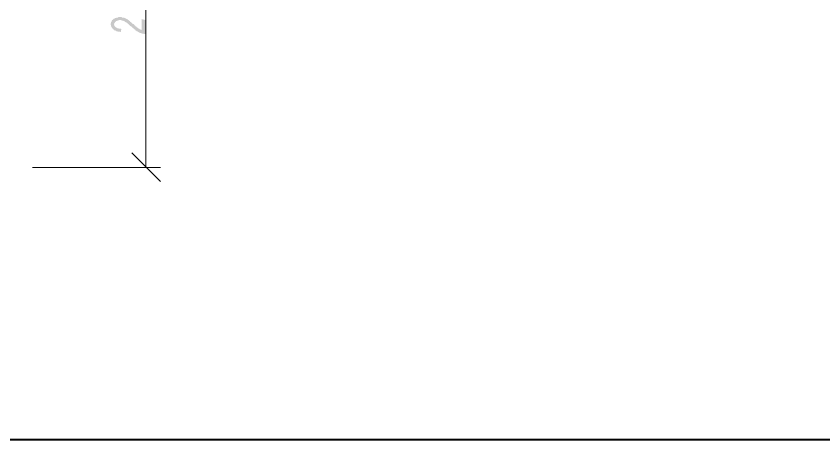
# Model space of a CAD drawing. Header units: millimetres. Extents: x 1372 to 666090, y 1285 to 31551.
# Drawn here: x 558890 to 565844, y 2747 to 6393 of the extents above; entities that cross this region are included whole.
import ezdxf

# ---------------------------------------------------------------- set-up
doc = ezdxf.new("R2010")
doc.units = ezdxf.units.MM
doc.layers.add('PDF _0', color=7, linetype='Continuous')
doc.layers.add('PDF _2D-чертеж - Общий_Ном._пера__21', color=7, linetype='Continuous')

msp = doc.modelspace()

# ---------------------------------------------------------------- hatches: boundary and pattern name
at = {"layer": 'PDF _0', "transparency": 33554559}
msp.add_hatch(color=256, dxfattribs=at).paths.add_polyline_path([(560003.8, 6238.2), (559999.7, 6238.2), (559995.5, 6238.2), (559991.3, 6238.2), (559987.2, 6242.4), (559983, 6242.4), (559978.8, 6242.4), (559974.6, 6242.4), (559970.5, 6242.4), (559966.3, 6246.6), (559962.1, 6246.6), (559962.1, 6246.6), (559958, 6246.6), (559953.8, 6250.7), (559953.8, 6250.7), (559949.6, 6250.7), (559945.4, 6254.9), (559941.3, 6254.9), (559937.1, 6259.1), (559937.1, 6259.1), (559932.9, 6263.2), (559928.8, 6263.2), (559924.6, 6267.4), (559924.6, 6267.4), (559924.6, 6267.4), (559920.4, 6267.4), (559920.4, 6271.6), (559916.3, 6271.6), (559916.3, 6275.7), (559912.1, 6275.7), (559912.1, 6275.7), (559907.9, 6279.9), (559907.9, 6279.9), (559903.7, 6284.1), (559899.6, 6284.1), (559899.6, 6288.3), (559895.4, 6292.4), (559891.2, 6292.4), (559887.1, 6296.6), (559887.1, 6300.8), (559882.9, 6300.8), (559878.7, 6304.9), (559874.5, 6309.1), (559870.4, 6309.1), (559870.4, 6313.3), (559866.2, 6313.3), (559862, 6317.5), (559862, 6321.6), (559857.9, 6321.6), (559853.7, 6325.8), (559849.5, 6330), (559849.5, 6330), (559845.4, 6334.1), (559845.4, 6334.1), (559841.2, 6334.1), (559841.2, 6338.3), (559837, 6338.3), (559837, 6338.3), (559832.8, 6342.5), (559828.7, 6342.5), (559828.7, 6346.6), (559824.5, 6346.6), (559820.3, 6350.8), (559816.2, 6350.8), (559812, 6350.8), (559812, 6355), (559807.8, 6355), (559807.8, 6355), (559803.6, 6355), (559799.5, 6355), (559795.3, 6359.2), (559791.1, 6359.2), (559787, 6359.2), (559782.8, 6359.2), (559778.6, 6359.2), (559774.5, 6359.2), (559770.3, 6355), (559766.1, 6355), (559761.9, 6355), (559761.9, 6355), (559757.8, 6350.8), (559753.6, 6350.8), (559749.4, 6350.8), (559749.4, 6346.6), (559745.3, 6346.6), (559745.3, 6342.5), (559741.1, 6342.5), (559741.1, 6338.3), (559736.9, 6334.1), (559736.9, 6334.1), (559736.9, 6330), (559736.9, 6330), (559732.7, 6325.8), (559732.7, 6321.6), (559732.7, 6321.6), (559736.9, 6317.5), (559736.9, 6313.3), (559736.9, 6313.3), (559736.9, 6309.1), (559741.1, 6304.9), (559741.1, 6304.9), (559745.3, 6300.8), (559745.3, 6300.8), (559749.4, 6296.6), (559749.4, 6296.6), (559753.6, 6292.4), (559757.8, 6292.4), (559757.8, 6292.4), (559761.9, 6288.3), (559766.1, 6288.3), (559770.3, 6288.3), (559774.5, 6284.1), (559778.6, 6284.1), (559782.8, 6284.1), (559787, 6284.1), (559791.1, 6284.1), (559795.3, 6279.9), (559791.1, 6254.9), (559787, 6259.1), (559782.8, 6259.1), (559778.6, 6259.1), (559774.5, 6259.1), (559770.3, 6259.1), (559766.1, 6259.1), (559761.9, 6263.2), (559757.8, 6263.2), (559753.6, 6263.2), (559749.4, 6267.4), (559745.3, 6267.4), (559745.3, 6267.4), (559741.1, 6271.6), (559736.9, 6271.6), (559732.7, 6271.6), (559732.7, 6275.7), (559728.6, 6275.7), (559728.6, 6279.9), (559724.4, 6279.9), (559724.4, 6284.1), (559720.2, 6284.1), (559720.2, 6288.3), (559716.1, 6288.3), (559716.1, 6292.4), (559711.9, 6292.4), (559711.9, 6296.6), (559711.9, 6300.8), (559707.7, 6300.8), (559707.7, 6304.9), (559707.7, 6309.1), (559707.7, 6309.1), (559707.7, 6313.3), (559703.6, 6317.5), (559703.6, 6317.5), (559703.6, 6321.6), (559703.6, 6325.8), (559703.6, 6330), (559707.7, 6330), (559707.7, 6334.1), (559707.7, 6338.3), (559707.7, 6338.3), (559707.7, 6342.5), (559711.9, 6346.6), (559711.9, 6346.6), (559711.9, 6350.8), (559716.1, 6355), (559716.1, 6355), (559716.1, 6359.2), (559720.2, 6359.2), (559720.2, 6363.3), (559724.4, 6363.3), (559728.6, 6367.5), (559728.6, 6367.5), (559732.7, 6371.7), (559736.9, 6371.7), (559741.1, 6375.8), (559741.1, 6375.8), (559745.3, 6375.8), (559749.4, 6375.8), (559753.6, 6380), (559757.8, 6380), (559761.9, 6380), (559766.1, 6380), (559770.3, 6384.2), (559770.3, 6384.2), (559774.5, 6384.2), (559778.6, 6384.2), (559782.8, 6384.2), (559782.8, 6384.2), (559787, 6384.2), (559791.1, 6384.2), (559795.3, 6384.2), (559799.5, 6384.2), (559803.6, 6380), (559807.8, 6380), (559812, 6380), (559816.2, 6380), (559820.3, 6380), (559820.3, 6375.8), (559824.5, 6375.8), (559828.7, 6375.8), (559832.8, 6371.7), (559837, 6371.7), (559841.2, 6367.5), (559841.2, 6367.5), (559841.2, 6367.5), (559845.4, 6367.5), (559845.4, 6367.5), (559849.5, 6363.3), (559849.5, 6363.3), (559853.7, 6363.3), (559853.7, 6359.2), (559857.9, 6359.2), (559857.9, 6359.2), (559862, 6355), (559862, 6355), (559866.2, 6350.8), (559870.4, 6350.8), (559870.4, 6346.6), (559874.5, 6342.5), (559878.7, 6342.5), (559878.7, 6338.3), (559882.9, 6338.3), (559887.1, 6334.1), (559891.2, 6330), (559895.4, 6325.8), (559899.6, 6325.8), (559903.7, 6321.6), (559907.9, 6317.5), (559907.9, 6313.3), (559912.1, 6313.3), (559916.3, 6309.1), (559916.3, 6304.9), (559920.4, 6304.9), (559924.6, 6300.8), (559928.8, 6300.8), (559928.8, 6296.6), (559932.9, 6296.6), (559932.9, 6292.4), (559937.1, 6292.4), (559941.3, 6288.3), (559941.3, 6288.3), (559945.4, 6288.3), (559945.4, 6284.1), (559949.6, 6284.1), (559953.8, 6279.9), (559958, 6279.9), (559962.1, 6275.7), (559962.1, 6275.7), (559966.3, 6275.7), (559970.5, 6271.6), (559970.5, 6367.5), (560003.8, 6359.2)])

# ---------------------------------------------------------------- linework, layer by layer
at = {"layer": 'PDF _0', "lineweight": 9}
for points in [[(560008, 13190.7), (560008, 10876), (560008, 8014.9), (560008, 5091.3)], [(559887.1, 5216.4), (560133.1, 4970.3)], [(559032.1, 5091.3), (560133.1, 5091.3)]]:
    msp.add_lwpolyline(points, dxfattribs=at)
at = {"layer": 'PDF _2D-чертеж - Общий_Ном._пера__21', "lineweight": 40}
msp.add_lwpolyline([(547721.3, 30861.7), (586825.2, 30861.7), (586825.2, 2747.4), (547721.3, 2747.4)], close=True, dxfattribs=at)

doc.saveas('drawing.dxf')
